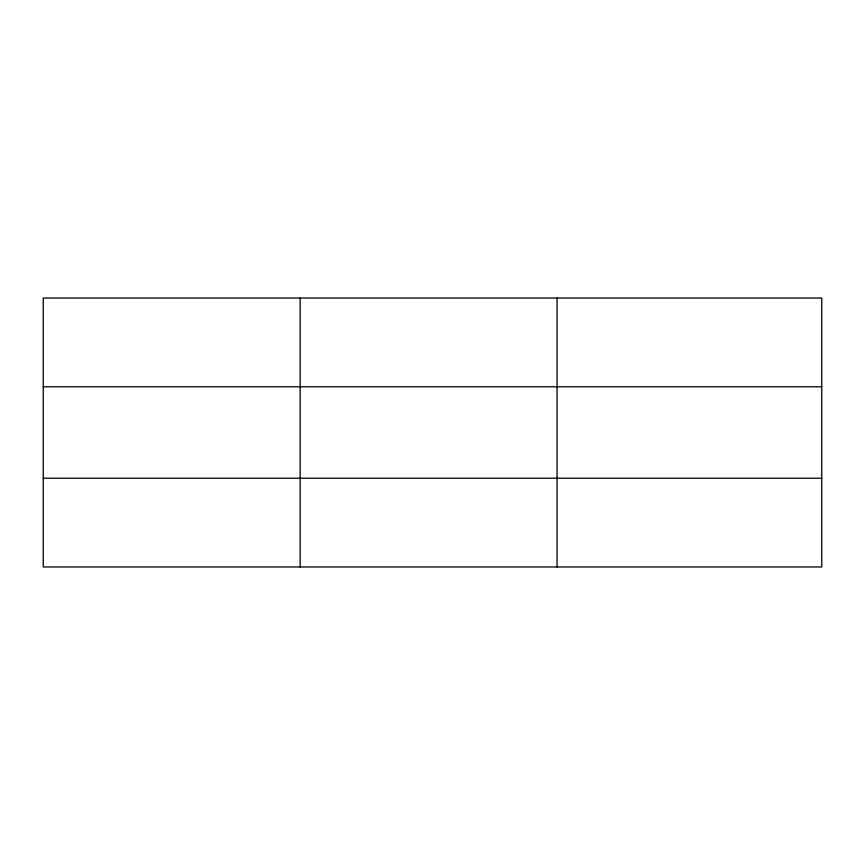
<?xml version="1.0" encoding="UTF-8"?>
<svg xmlns="http://www.w3.org/2000/svg" width="865" height="865" viewBox="0 0 865 865"><rect width="100%" height="100%" fill="white"/><g stroke="black" fill="none" stroke-linecap="round" stroke-linejoin="round"><path stroke-width="1.3" d="M300.155 298.036L300.155 566.964M557.06 298.036L557.06 566.964M821.75 386.785L821.75 298.036L43.25 298.036L43.25 566.964L821.75 566.964L821.75 386.785L43.25 386.785M43.25 478.215L821.75 478.215"/></g></svg>
